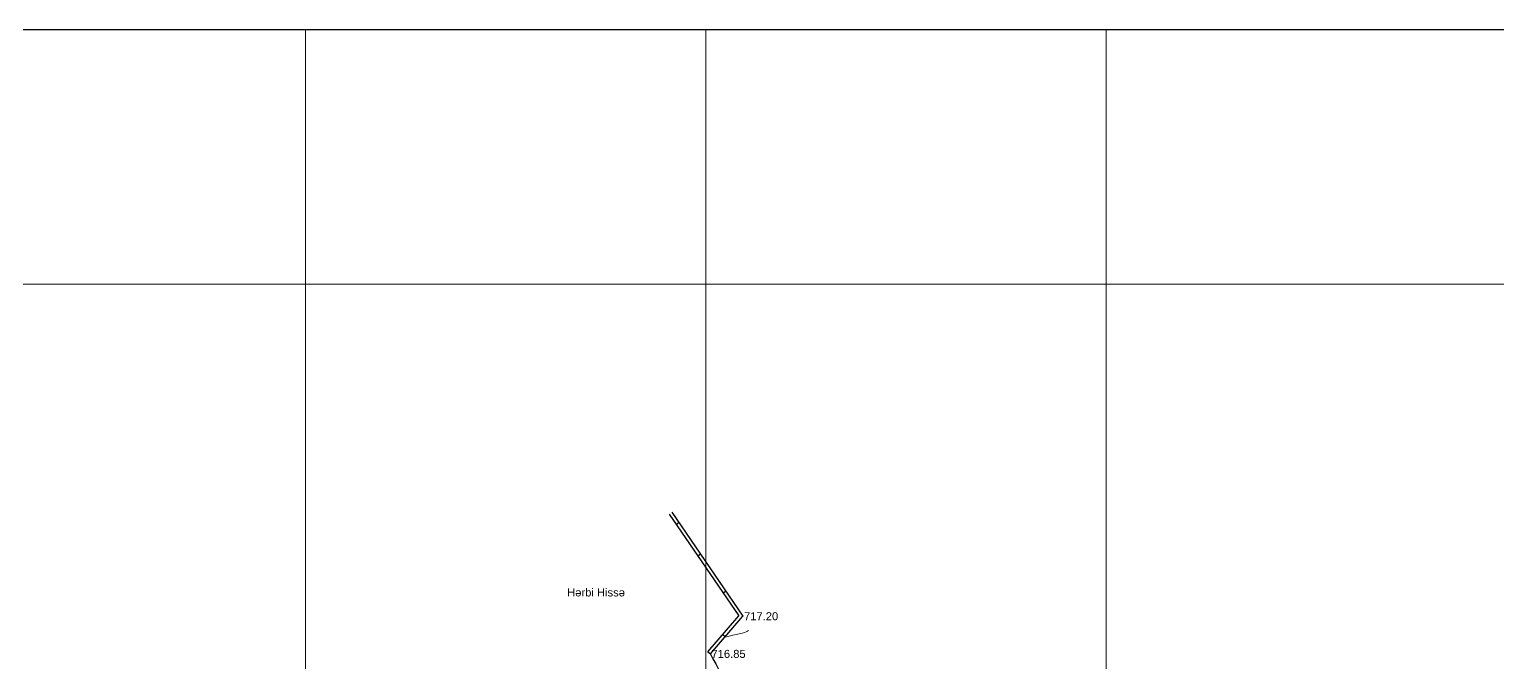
# Model space of a CAD drawing. Header units: feet. Extents: x 3381 to 683784, y 675186 to 4376258.
# Drawn here: x 678715 to 678898.4, y 4375076.5 to 4375155.5 of the extents above; entities that cross this region are included whole.
import ezdxf

# ---------------------------------------------------------------- set-up
doc = ezdxf.new("R2010")
doc.units = ezdxf.units.FT
doc.header["$MEASUREMENT"] = 0
doc.header["$PDMODE"] = 34
doc.header["$PDSIZE"] = 0.01
doc.linetypes.add('ACAD_ISO03W100', pattern=[30, 12, -18])
doc.layers.get('0').update_dxf_attribs({"linetype": 'CONTINUOUS'})
for name, color, linetype in [('0_Point_Height', 2, 'CONTINUOUS'), ('0_Point_Point', 7, 'CONTINUOUS'), ('ramka', 7, 'CONTINUOUS')]:
    doc.layers.add(name, color=color, linetype=linetype)
for name, color, linetype, lineweight in [('HORIZANTAL', 24, 'CONTINUOUS', 13), ('km setka', 170, 'CONTINUOUS', 15), ('kontur', 5, 'CONTINUOUS', 0)]:
    doc.layers.add(name, color=color, linetype=linetype, lineweight=lineweight)
doc.styles.get("Standard").update_dxf_attribs({"font": 'arial.ttf', "height": 2})

msp = doc.modelspace()

# ---------------------------------------------------------------- linework, layer by layer
at = {"linetype": 'Continuous'}
for p, q in [((678794.9, 4375095.047, 716.848), (678803.592, 4375082.346, 716.848)), ((678795.23, 4375095.273, 716.848), (678804.096, 4375082.317, 716.848)), ((678796.115, 4375093.979), (678795.796, 4375093.737)), ((678798.798, 4375090.059), (678798.479, 4375089.817)), ((678801.971, 4375085.422), (678801.652, 4375085.18)), ((678801.586, 4375080.029), (678801.882, 4375079.759)), ((678799.725, 4375077.88, 716.848), (678800.027, 4375077.618, 716.848))]:
    msp.add_line(p, q, dxfattribs=at)
at = {"linetype": 'Continuous', "elevation": 716.848}
for points in [[(678799.725, 4375077.88), (678803.592, 4375082.346)], [(678800.027, 4375077.618), (678804.096, 4375082.317)]]:
    msp.add_lwpolyline(points, dxfattribs=at)
at = {"linetype": 'Continuous'}
msp.add_open_spline([(678800.015, 4375077.644), (678801.836, 4375074.174), (678808.142, 4375062.155), (678818.038, 4375044.174), (678832.033, 4375024.91), (678842.805, 4375004.712), (678853.768, 4374986.826), (678862.895, 4374969.423), (678876.31, 4374950.902), (678892.91, 4374936.613), (678904.445, 4374921.776), (678912.375, 4374911.293), (678923.693, 4374899.375), (678931.942, 4374888.683), (678936.386, 4374882.923)], degree=3, knots=[0, 0, 0, 0, 11.7595104, 40.7232097, 61.4623304, 83.0549787, 109.2907167, 124.3927439, 141.9627176, 177.5330077, 189.5588214, 198.2764878, 216.9554477, 238.7688662, 238.7688662, 238.7688662, 238.7688662], dxfattribs=at)
at = {"layer": '0_Point_Point'}
for p in [(678804.096, 4375082.317, 717.197), (678800.027, 4375077.618, 716.848)]:
    msp.add_point(p, dxfattribs=at)
at = {"layer": 'HORIZANTAL', "color": 16, "linetype": 'Continuous', "lineweight": 20, "elevation": 717}
msp.add_lwpolyline([(678801.8, 4375079.665), (678801.871, 4375079.682), (678802.043, 4375079.725), (678802.358, 4375079.802), (678802.843, 4375079.921), (678803.465, 4375080.074), (678803.986, 4375080.206), (678804.283, 4375080.289), (678804.5, 4375080.373), (678804.673, 4375080.453), (678804.807, 4375080.516)], dxfattribs=at)
at = {"layer": 'km setka', "flags": 128}
for points in [[(678749.461, 4375155.521), (678749.461, 4374699.736)], [(678799.461, 4375155.521), (678799.461, 4374699.736)], [(678849.461, 4375155.521), (678849.461, 4374699.736)], [(678599.655, 4375123.732), (679076.815, 4375123.732)]]:
    msp.add_lwpolyline(points, dxfattribs=at)
at = {"layer": 'ramka', "elevation": -54.041}
msp.add_lwpolyline([(678599.655, 4374699.736), (678599.655, 4375155.521), (679076.815, 4375155.521)], dxfattribs=at)
msp.add_lwpolyline([(678599.655, 4375155.521), (679076.815, 4375155.521), (679076.815, 4374699.736), (678599.655, 4374699.736)], close=True, dxfattribs=at)

# ---------------------------------------------------------------- texts
at = {"layer": '0_Point_Height', "color": 0}
for s, p in [('717.20', (678804.232, 4375081.803, 717.197)), ('716.85', (678800.163, 4375077.104, 716.848))]:
    msp.add_text(s, height=1, dxfattribs=at).set_placement(p)
at = {"layer": 'kontur', "color": 0, "linetype": 'ACAD_ISO03W100', "lineweight": 0, "ltscale": 0.35, "insert": (678782.137, 4375085.771), "char_height": 1, "attachment_point": 1}
msp.add_mtext_dynamic_manual_height_columns('{\\fArial|b0|i0|c204|p34;H\\fArial|b0|i0|c238|p34;ərbi Hissə}', width=10.61016, gutter_width=12.5, heights=[0], dxfattribs=at)

doc.saveas('drawing.dxf')
